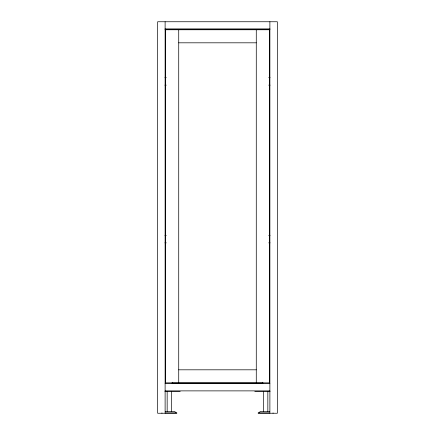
<?xml version="1.0" encoding="UTF-8"?>
<svg xmlns="http://www.w3.org/2000/svg" width="435" height="435" viewBox="0 0 435 435"><rect width="100%" height="100%" fill="white"/><g stroke="black" fill="none" stroke-linecap="round" stroke-linejoin="round"><path stroke-width="0.65" d="M164.925 29.02L270.075 29.02M165.115 29.205L269.885 29.205M178.725 42.815L256.275 42.815M164.925 77.68L166.284 77.68M268.716 77.68L270.075 77.68M164.925 85.135L166.284 85.135M268.716 85.135L270.075 85.135M164.925 235.395L166.284 235.395M268.716 235.395L270.075 235.395M164.925 242.855L166.284 242.855M268.716 242.855L270.075 242.855M178.725 369.81L256.275 369.81M172.945 383.05L262.055 383.05M165.115 383.42L269.885 383.42M165.115 390.88L269.885 390.88M164.903 391.625L180.215 391.625M254.785 391.625L270.097 391.625M165.267 411.385L174.174 411.385L176.86 412.891L165.675 412.891M269.733 411.385L260.826 411.385L258.14 412.891L269.325 412.891M176.86 413.25L157.655 413.25L157.655 21.75L277.345 21.75L277.345 413.25L258.14 413.25M273.055 412.891L273.055 413.25M269.885 21.75L269.885 413.25M267.835 391.625L267.835 411.385M263.36 391.625L263.36 411.385M262.8 382.256L262.8 383.61M262.615 382.256L262.615 383.61M256.275 29.765L256.275 382.86M178.725 29.765L178.725 382.86M172.385 382.256L172.385 383.61M172.2 382.256L172.2 383.61M171.64 391.625L171.64 411.385M167.165 391.625L167.165 411.385M165.115 21.75L165.115 413.25M161.945 412.891L161.945 413.25M269.325 29.765L165.675 29.765L165.675 382.86L269.325 382.86L269.325 29.765"/></g></svg>
